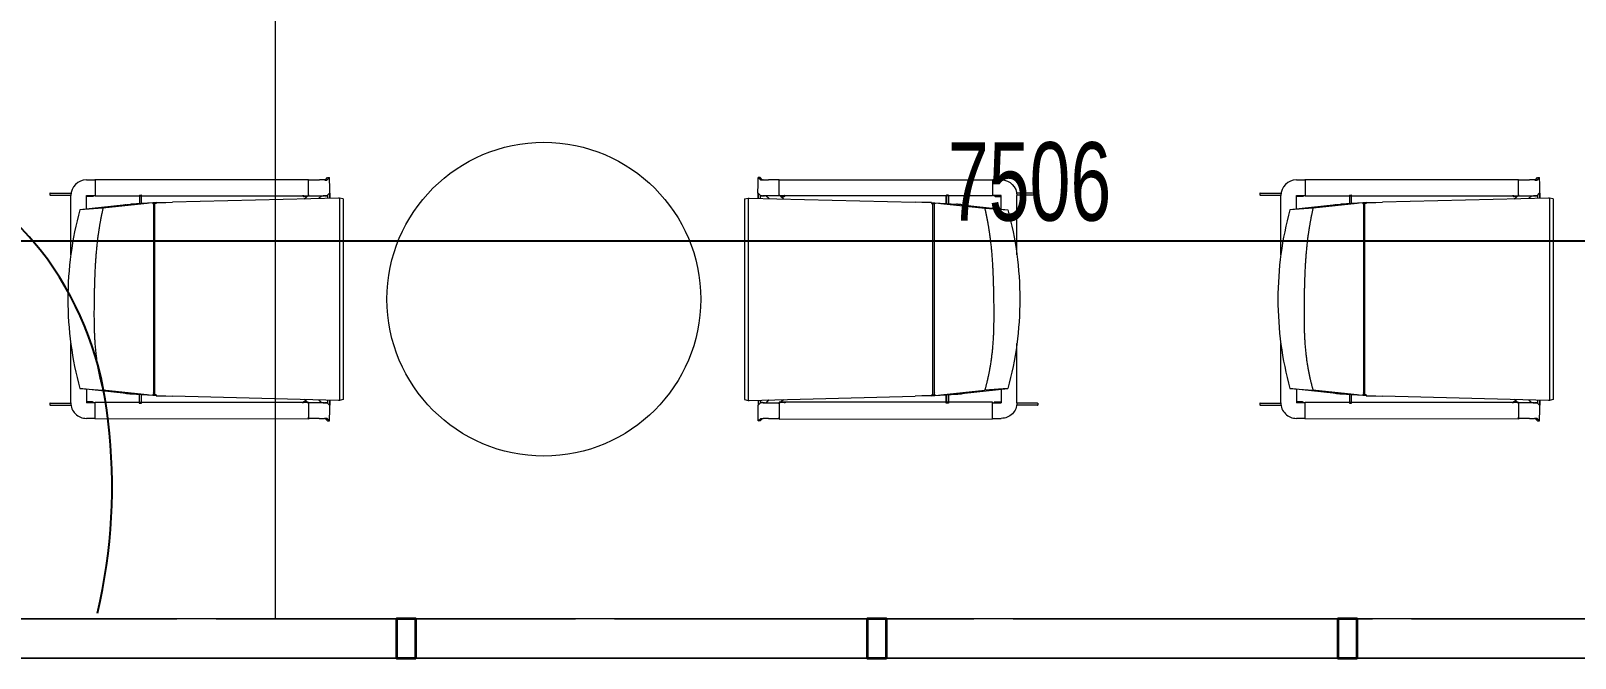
# Model space of a CAD drawing. Header units: millimetres. Extents: x -343543 to 400519, y -115663 to 104219.
# Drawn here: x -156265 to -152328, y -100 to 1499 of the extents above; entities that cross this region are included whole.
import ezdxf
from ezdxf.xclip import XClip

# ---------------------------------------------------------------- set-up
doc = ezdxf.new("R2010")
doc.units = ezdxf.units.MM
doc.header["$XCLIPFRAME"] = 0
doc.linetypes.add('XREF MAT BANG TUONG XAY$0$CENTER', pattern=[50.800000000000004, 31.75, -6.35, 6.35, -6.35])
doc.layers.get('0').update_dxf_attribs({"color": 231, "lineweight": 0})
doc.layers.get('DefPoints').update_dxf_attribs({"color": 191})
for name, color, linetype, lineweight in [('A-PATT', 252, 'Continuous', 9), ('A-SYMBOLS', 10, 'Continuous', 13), ('kata_dim', 231, 'Continuous', 0), ('XREF MAT BANG TUONG XAY$0$01.Xref _MB T1$0$A-DOOR', 8, 'Continuous', 9), ('XREF MAT BANG TUONG XAY$0$01.Xref _MB T1$0$A-FURN', 8, 'Continuous', 5), ('XREF MAT BANG TUONG XAY$0$01.Xref _MB T1$0$A-WALL', 8, 'Continuous', 35), ('XREF MAT BANG TUONG XAY$0$A-GRID', 8, 'XREF MAT BANG TUONG XAY$0$CENTER', 15)]:
    doc.layers.add(name, color=color, linetype=linetype, lineweight=lineweight)
doc.layers.add('XREF MAT BANG TUONG XAY$0$A-PATT', color=8, linetype='Continuous')
doc.styles.add('SM-DIMTEXT', font='SME.shx', dxfattribs={"width": 0.7})
doc.dimstyles.new('SDIM-100', dxfattribs={"dimscale": 100, "dimtxt": 2, "dimasz": 0.6, "dimexe": 0.6, "dimexo": 0.2, "dimgap": 0.5, "dimtad": 1, "dimdec": 0, "dimzin": 12, "dimtxsty": 'SM-DIMTEXT', "dimblk": 'ARCHTICK', "dimblk1": 'ARCHTICK', "dimblk2": 'ARCHTICK', "dimcen": 0.12, "dimdle": 0.6, "dimclrd": 7, "dimclre": 8, "dimadec": 0, "dimazin": 3, "dimtfac": 2, "dimtix": 1, "dimtmove": 1, "dimatfit": 3, "dimfxl": 1, "dimtzin": 0, "dimarcsym": 1})

# ---------------------------------------------------------------- blocks, each defined once
blk = doc.blocks.new('XREF MAT BANG TUONG XAY$0$00.xref_IKIGAI_Truc')
at = {"layer": 'XREF MAT BANG TUONG XAY$0$A-GRID', "color": 8, "ltscale": 20}
blk.add_lwpolyline([(-2907.525181142613, 0), (42750.0013740146, 0)], dxfattribs=at)
blk = doc.blocks.new('XREF MAT BANG TUONG XAY$0$xref_IKIGAI_Cot')
at = {"layer": 'XREF MAT BANG TUONG XAY$0$A-GRID', "color": 8, "ltscale": 20}
blk.add_lwpolyline([(-2907.525181142613, 0), (42750.0013740146, 0)], dxfattribs=at)
blk = doc.blocks.new('XREF MAT BANG NOI THAT$0$YLD.Studio-01-217')
at = {"color": 8}
for p, q in [((5.030146157307172, 94.00421320621535), (5.030146157307172, 94.07195473528554)), ((5.030146157307172, 94.07195473528554), (5.6337775685206, 94.07195473528554)), ((5.030146157307172, 94.00421320621535), (5.030146157307172, 87.30634784050199)), ((5.6337775685206, 94.00421320621535), (5.6337775685206, 94.07195473528554)), ((5.6337775685206, 94.00421320621535), (5.6337775685206, 87.36290760069824)), ((72.36601479885576, 94.00421320621535), (72.36601479885576, 94.07195473528554)), ((72.36601479885576, 94.07195473528554), (72.96964621006919, 94.07195473528554)), ((72.36601479885576, 94.00421320621535), (72.36601479885576, 87.36294140406244)), ((72.96964621006919, 94.00421320621535), (72.96964621006919, 94.07195473528554)), ((72.96964621006919, 94.00421320621535), (72.96964621006919, 87.30650448284723)), ((24.81566025116263, 87.36567082408874), (5.800668977459281, 87.36567082408874)), ((8.813054009358893, 70.59920726139535), (10.32740716926492, 84.45010233483481)), ((9.824380993253726, 77.04166641831398), (10.32740716926492, 84.45010233483481)), ((72.20012753077026, 87.36567082408874), (53.184113705458, 87.36567082408874)), ((69.1867371507542, 70.59920726139535), (67.67238892050591, 84.45010233483481)), ((67.67238892050591, 84.45010233483481), (68.17541509651346, 77.04166641831398)), ((0.6730626984353876, 11.15353618622612), (0.6730626984353876, 79.55240678529663)), ((0.6730626984353876, 79.55240678529663), (5.846255825264961, 79.55240678529663)), ((0.7704133542774798, 82.33848537087033), (0.7704133542774798, 79.62380199469771)), ((0.7704133542774798, 79.60270336658141), (0.7704133542774798, 79.62380199469771)), ((10.09653837613223, 82.33848537087033), (5.800675114376645, 82.33848537087033)), ((5.800675114376645, 82.33848537087033), (5.800675114376645, 79.62380199469771)), ((10.09422948598149, 82.31738372460677), (5.800675114376645, 82.31738372460677)), ((5.800675114376645, 79.60270336658141), (5.800675114376645, 79.62380199469771)), ((5.834988038921438, 82.31742054611823), (5.834988038921438, 80.21313840803487)), ((5.846255825264961, 79.55240678529663), (5.846255825264961, 11.15353618622612)), ((5.858100683239172, 80.1697806704251), (5.995665364302113, 80.08132120344817)), ((6.014277030997619, 80.35707069625641), (6.014277030997619, 82.31742054611823)), ((6.036198509325914, 80.35707069625641), (6.036198509325914, 82.31742054611823)), ((67.90325670759194, 82.33848537087033), (72.20012753077026, 82.33848537087033)), ((67.90556358563117, 82.31738372460677), (72.20012753077026, 82.31738372460677)), ((71.96359385805044, 80.35707069625641), (71.96359385805044, 82.31742054611823)), ((71.9855158394057, 80.35707069625641), (71.9855158394057, 82.31742054611823)), ((72.00413032304641, 80.08132120344817), (72.14169419927202, 80.1697806704251)), ((72.06258890646131, 79.5300311749379), (72.06258890646131, 11.15350248348113)), ((77.4227085724051, 79.5300311749379), (72.06258890646131, 79.5300311749379)), ((72.16480432845492, 80.21313840803487), (72.16480432845492, 82.31742054611823)), ((72.20012753077026, 79.62380199469771), (72.20012753077026, 82.33848537087033)), ((72.20012753077026, 79.60270336658141), (72.20012753077026, 79.62380199469771)), ((77.23038949208058, 79.62380199469771), (77.23038949208058, 82.33848537087033)), ((77.23038949208058, 79.60270336658141), (77.23038949208058, 79.62380199469771)), ((77.4227085724051, 11.15350248348113), (77.4227085724051, 79.5300311749379)), ((8.298950492717267, 62.91941538330138), (9.824380993253726, 77.04166641831398)), ((69.70084207586842, 62.91941538330138), (68.17541509651346, 77.04166641831398)), ((8.711165453780268, 69.66727933759103), (8.735426406248735, 69.88914939485403)), ((8.735426406248735, 69.88914939485403), (8.813054009358893, 70.59920726139535)), ((69.26436897928943, 69.88914939485403), (69.1867371507542, 70.59920726139535)), ((69.28862651117743, 69.66727933759103), (69.26436897928943, 69.88914939485403)), ((5.6337775685206, 65.38571117431275), (5.6337775685206, 64.78217181689251)), ((5.6337775685206, 65.38571117431275), (8.3820799949317, 65.38571117431275)), ((5.6337775685206, 64.70291541502229), (5.6337775685206, 64.78217181689251)), ((5.6337775685206, 64.78217181689251), (8.342252998052572, 64.78217181689251)), ((8.337021324616217, 64.70291541502229), (5.6337775685206, 64.70291541502229)), ((8.09437497840554, 61.02544376095466), (8.557039943734708, 68.03692995117308)), ((69.90542091015232, 61.02544376095466), (69.44275503937388, 68.03692995117308)), ((69.61779124695022, 65.38571117431275), (72.33504880927649, 65.38571117431275)), ((69.65762166440618, 64.78217181689251), (72.33504880927649, 64.78217181689251)), ((72.33504880927649, 64.70291541502229), (69.66285202997824, 64.70291541502229)), ((72.33504880927649, 65.38571117431275), (72.33504880927649, 64.78217181689251)), ((72.33504880927649, 64.78217181689251), (72.33504880927649, 64.70291541502229)), ((8.043943485503405, 59.96370369490614), (7.965241217261791, 56.87620699562103)), ((8.043943485503405, 59.96370369490614), (8.114091994822957, 61.02478218093165)), ((8.043943485503405, 59.96370369490614), (8.345906577775168, 59.96223757482221)), ((8.09437497840554, 61.02544376095466), (8.224601815429196, 62.23107325738965)), ((8.09437497840554, 61.02544376095466), (8.396080219466967, 61.01473332761816)), ((8.224601815429196, 62.23107325738965), (8.298950492717267, 62.91941538330138)), ((8.345906577775168, 59.96221614590468), (8.35751813220486, 60.41788401712984)), ((8.35751813220486, 60.41788401712984), (8.386789728414442, 60.86045741274575)), ((69.64227443638083, 60.41788401712984), (8.35751813220486, 60.41788401712984)), ((8.379414962255396, 60.86045590366848), (8.38962045792141, 61.0149604942344)), ((8.379414962255396, 60.86045590366848), (8.396080219466967, 61.01473332761816)), ((8.379414962255396, 60.86045590366848), (69.6203771033106, 60.86045590366848)), ((68.81283558081122, 61.31010456367221), (68.8129975552365, 61.30989429873443)), ((69.60371426062193, 61.01473332761816), (69.90542091015232, 61.02544376095466)), ((69.6203771033106, 60.86045590366848), (69.60371426062193, 61.01473332761816)), ((69.6203771033106, 60.86045590366848), (69.61017040038132, 61.0149604942344)), ((69.64227443638083, 60.41788401712984), (69.61300535530245, 60.86045741274575)), ((69.65389102107292, 59.96216081301827), (69.64227443638083, 60.41788401712984)), ((69.65388910957336, 59.96223757482221), (69.95585310729803, 59.96370369490614)), ((69.77519377131466, 62.23107325738965), (69.70084207586842, 62.91941538330138)), ((69.90542091015232, 61.02544376095466), (69.77519377131466, 62.23107325738965)), ((69.95585310729803, 59.96370369490614), (69.88569997013474, 61.02478218093165)), ((69.95585310729803, 59.96370369490614), (70.03455517432303, 56.87620699562103)), ((6.554710849188268, 1.540753247136308), (7.911033305641467, 54.74976474358846)), ((7.965241217261791, 56.87620699562103), (7.911033305641467, 54.74976474358846)), ((70.03455517432303, 56.87620699562103), (70.08875926294786, 54.74976474358846)), ((71.44508524057892, 1.540753247136308), (70.08875926294786, 54.74976474358846)), ((5.846255825264961, 11.15353618622612), (0.6730626984353876, 11.15353618622612)), ((0.7704133542774798, 11.10323055047047), (0.7704133542774798, 7.662579394651402)), ((1.072229059882375, 11.15350248348113), (0.8207159718767798, 11.15350248348113)), ((5.498859408773569, 11.15350248348113), (5.750372496775526, 11.15350248348113)), ((6.834482338083035, 12.51660080313013), (5.679474780266901, 11.15352391239867)), ((5.800675114376645, 11.10323055047047), (5.800675114376645, 7.662579394651402)), ((5.858100683239172, 12.9287943352756), (5.995665364302113, 13.01725370164058)), ((6.014277030997619, 11.54868075279956), (6.014277030997619, 12.74150430944428)), ((6.036198509325914, 11.57455048358679), (6.036198509325914, 12.74150430944428)), ((72.32032020284532, 11.15352391239867), (71.1652970512223, 12.51661921388586)), ((71.96359385805044, 11.57451054330886), (71.96359385805044, 12.74150430944428)), ((71.9855158394057, 11.54864081252163), (71.9855158394057, 12.74150430944428)), ((72.00413032304641, 13.01725370164058), (72.14169419927202, 12.9287943352756)), ((72.06258890646131, 11.15350248348113), (77.4227085724051, 11.15350248348113)), ((72.20012753077026, 7.662579394651402), (72.20012753077026, 11.10323055047047)), ((72.25043014837138, 11.15350248348113), (72.50194323637697, 11.15350248348113)), ((77.1800868744831, 11.15350248348113), (76.9285737864775, 11.15350248348113)), ((77.23038949208058, 7.662579394651402), (77.23038949208058, 11.10323055047047)), ((1.940943002409767e-05, 5.018738402104646), (1.940943002409767e-05, 4.41519914528908)), ((0.7721204239096551, 5.79307144433551), (0.0007808904556441121, 5.020273537389585)), ((0.7895225138618116, 5.206974117143545), (0.0007808904556441121, 4.416734179969353)), ((0.7704133542774798, 5.952609717242012), (0.7704133542774798, 7.662579394651402)), ((0.7848311911420751, 5.21608040000865), (0.788521592377947, 5.208751711041259)), ((0.788521592377947, 5.208751711041259), (0.7895225138618116, 5.206974117143545)), ((5.819784273960977, 5.206974117143545), (5.030146157307172, 4.415202163450886)), ((5.632015266615781, 5.018741520871117), (6.643342250510614, 5.018741520871117)), ((5.632015266615781, 5.018741520871117), (5.6337775685206, 5.018741520871117)), ((5.6337775685206, 5.0205099596933), (5.6337775685206, 5.018741520871117)), ((5.800650566699915, 6.972106550470926), (6.716788197019923, 7.899539633574022)), ((5.800668977459281, 6.888083673766232), (6.714589972634712, 7.813272354680521)), ((5.800675114376645, 7.662579394651402), (5.800675114376645, 5.971107800629397)), ((5.815135909677338, 5.819619656824216), (5.818783352478931, 5.812291068468767)), ((5.815135909677338, 5.21608040000865), (5.818783352478931, 5.208751711041259)), ((5.818783352478931, 5.812291068468767), (5.819784273960977, 5.810513373966387)), ((5.818783352478931, 5.208751711041259), (5.819784273960977, 5.206974117143545)), ((5.819784273960977, 5.810513373966387), (5.819784273960977, 5.206974117143545)), ((71.2829884759376, 7.899554925570555), (72.20010861698393, 6.971127158503805)), ((71.28518700214045, 7.813287646677054), (72.20012501563906, 6.887070478442183)), ((71.35640806387892, 5.018741520871117), (72.36850055300965, 5.018741520871117)), ((72.18101253608256, 5.812291068468767), (72.18486179298634, 5.819619656824216)), ((72.18101253608256, 5.812291068468767), (72.18101253608256, 5.208751711041259)), ((72.18101253608256, 5.208751711041259), (72.18486179298634, 5.21608040000865)), ((72.18101253608256, 5.206974117143545), (72.18101253608256, 5.208751711041259)), ((72.96964621006919, 4.415202163450886), (72.18101253608256, 5.206974117143545)), ((72.20012753077026, 5.971107800629397), (72.20012753077026, 7.662579394651402)), ((72.36601479885576, 5.021237536755507), (72.36601479885576, 5.018741520871117)), ((72.36601479885576, 5.018741520871117), (72.36850055300965, 5.018741520871117)), ((77.21127419557888, 5.208751711041259), (77.21516500244252, 5.21608040000865)), ((77.21127419557888, 5.206974117143545), (77.21127419557888, 5.208751711041259)), ((78.0000192395637, 4.416734179969353), (77.21127419557888, 5.206974117143545)), ((78.0000192395637, 5.020273537389585), (77.2285845335573, 5.793169635049708)), ((77.23038949208058, 7.662579394651402), (77.23038949208058, 5.952609717242012)), ((78.0007741812442, 5.018747657792119), (78.0007741812442, 4.415208300364611)), ((5.030035592153581, 4.327138779284724), (6.625706857015757, 4.327138779284724)), ((5.030146157307172, 4.415202163450886), (6.627954277362733, 4.415202163450886)), ((6.546175702249457, 1.205929567491694), (6.554710849188268, 1.540753247136308)), ((6.546175702249457, 1.205929567491694), (71.45362008570737, 1.205929567491694)), ((6.806223937193863, -9.994269930757582e-06), (6.546175702249457, 1.205929567491694)), ((71.19357215257696, -9.994269930757582e-06), (71.45362008570737, 1.205929567491694)), ((71.37179261644633, 4.415202163450886), (72.96964621006919, 4.415202163450886)), ((71.3740340004806, 4.327138779284724), (72.96975758006738, 4.327138779284724)), ((71.45362008570737, 1.205929567491694), (71.44508524057892, 1.540753247136308)), ((6.806223937193863, -9.994269930757582e-06), (38.99989618369, -9.994269930757582e-06)), ((38.99989618369, -9.994269930757582e-06), (71.19357215257696, -9.994269930757582e-06))]:
    blk.add_line(p, q, dxfattribs=at)
at = {"color": 8, "extrusion": (0, 0, -1)}
for centre, major_axis, ratio, start_param, end_param in [((5.800668977459281, 82.3384884896368), (5.030257922316242, -2.198795672053249e-07), 0.9993890000000001, 3.141592741012573, 4.712388992309569), ((39.00962883474494, -4.376349999402009), (-100.6395603524661, 0.05854739741430291), 0.9207810000000001, 1.281255006790161, 1.570164203643799), ((38.99016665139061, -4.376349999402009), (-100.6395603524661, -0.05854499879854321), 0.920781, 1.571428537368774, 1.860337615013122), ((72.20013125316473, 82.3384884896368), (5.030257922316242, -2.198795672053249e-07), 0.9993890000000001, 4.712388038635254, 6.283185482025146), ((72.3007327659725, 79.62380199469771), (-0.1006052352020279, 1.199705435999372e-09), 0.999389, 4.712388992309569, 6.283185482025146), ((72.3007327659725, 79.60270336658141), (-0.1006052352020279, 1.199705435999372e-09), 0.999389, 4.712388992309569, 6.283185482025146), ((5.030152294224536, 5.018738402104646), (-5.0301366483053, 5.99837797538839e-08), 0.017507, 6.283185482025146, 6.30061149597168), ((72.97013495030114, 5.018747657792119), (-5.03063939816078, 5.998977299898718e-08), 0.017507, 3.124268054962158, 3.141592741012573), ((5.030152294224536, 4.41519914528908), (-5.0301366483053, 5.99837797538839e-08), 0.017507, 4.712412357330321, 6.283185482025146), ((5.030152294224536, 4.41519914528908), (-5.0301366483053, 5.99837797538839e-08), 0.017507, 9.999999999999999e-16, 0.0174262132495642), ((72.97013495030114, 4.415208300364611), (-5.03063939816078, 5.998977299898718e-08), 0.017507, 3.141592741012573, 4.712463855743408), ((72.97013495030114, 4.415208300364611), (-5.03063939816078, 5.998977299898718e-08), 0.017507, 3.124268054962158, 3.141592741012573)]:
    blk.add_ellipse(centre, major_axis=major_axis, ratio=ratio, start_param=start_param, end_param=end_param, dxfattribs=at)
at = {"color": 8, "extrusion": (0, 0, -0.9999999999999999)}
for centre, major_axis, ratio, start_param, end_param in [((77.12978425688198, 79.62380199469771), (0.100605235202028, -4.397594519408946e-09), 0.9993890000000001, 1.137e-13, 1.570796370506287), ((77.12978425688198, 79.60270336658141), (0.100605235202028, -4.397594519408946e-09), 0.9993890000000001, 6.283185482025146, 7.853981494903564), ((0.8207159718767798, 11.10323055047047), (0.0503025786235085, -2.198795655050964e-09), 0.999389, 3.141592741012573, 4.712389945983888), ((1.072229059882375, 11.20377431587985), (-0.05030257862350848, 5.998522250340261e-10), 0.999389, 3.141592741012573, 4.712389945983888), ((5.750372496775526, 11.10323055047047), (-0.05030257862350848, 5.998522250340261e-10), 0.999389, 1.57079553604126, 3.141592741012573), ((72.25043014837138, 11.10323055047047), (-0.05030257862350848, 5.998522250340261e-10), 0.999389, 6.283185482025146, 7.853982448577882), ((72.50194323637697, 11.20377431587985), (0.0503025786235085, -2.198795655050964e-09), 0.999389, 6.283185482025146, 7.853982448577882), ((76.9285737864775, 11.20377431587985), (-0.05030257862350848, 5.998522250340261e-10), 0.999389, 4.712388038635254, 6.283185482025146), ((77.1800868744831, 11.10323055047047), (0.0503025786235085, -2.198795655050964e-09), 0.999389, 4.712388038635254, 6.283185482025146)]:
    blk.add_ellipse(centre, major_axis=major_axis, ratio=ratio, start_param=start_param, end_param=end_param, dxfattribs=at)
at = {"color": 8}
for points, degree, knots in [([(5.858674460439943, 80.21897131650621), (5.855086686351569, 80.21861956181965), (5.847022274479968, 80.21849585537711), (5.834203001613787, 80.21840289678221), (5.818532196499291, 80.21820434104302), (5.800874916254543, 80.21787742865854), (5.800804030335712, 80.21787611477339), (5.800733112573653, 80.21787479882914), (5.800662163012021, 80.21787348080397)], 5, [0, 0, 0, 0, 0, 0, 2.145055500373927, 2.145055500373927, 2.145055500373927, 2.153697717435235, 2.153697717435235, 2.153697717435235, 2.153697717435235, 2.153697717435235, 2.153697717435235]), ([(5.858099566910823, 80.16977998041693), (5.855982719207532, 80.17070156698901), (5.853865728968231, 80.17162314765301), (5.851627119904151, 80.17237012186524), (5.842176926322281, 80.17463178147591), (5.829099369810137, 80.17662216992903), (5.821029298647773, 80.17764211366011), (5.811162524605606, 80.1786595314843), (5.800662711091718, 80.1795659629206)], 5, [0, 0, 0, 0, 0, 0, 0.5471967602040471, 0.5471967602040471, 0.5471967602040471, 1.448788248071475, 1.448788248071475, 1.448788248071475, 1.448788248071475, 1.448788248071475, 1.448788248071475]), ([(5.870238679872273, 80.07983904746652), (5.870671420780127, 80.07920972554712), (5.870200214576471, 80.07858162064076), (5.868785317365109, 80.07796231561224), (5.864181561617443, 80.07673451813025), (5.856549562839064, 80.0755882991798), (5.852012489034678, 80.07503071206884), (5.840475715660432, 80.07382152892387), (5.82666590923327, 80.07275885147828), (5.818375975904928, 80.07221031805238), (5.809677372752049, 80.07171377799386), (5.800669461179496, 80.0712759259477)], 5, [0, 0, 0, 0, 0, 0, 0.5084166970649325, 0.5084166970649325, 0.5084166970649325, 1.03328364725066, 1.03328364725066, 1.03328364725066, 1.706157971657694, 1.706157971657694, 1.706157971657694, 1.706157971657694, 1.706157971657694, 1.706157971657694]), ([(6.014286815712694, 80.35706095056958), (6.014290153685579, 80.3531410285359), (6.014296843910415, 80.34531364517898), (6.01427844112186, 80.33484751404467), (6.014216995499737, 80.3250495901957), (6.014112365610345, 80.3159765539749), (6.013935662926087, 80.306427845484), (6.013693329707166, 80.29708893073985), (6.013387266084464, 80.28786168070656), (6.013023373139731, 80.27876314635068), (6.012600609035871, 80.2698014185371), (6.012126612906286, 80.26111160812434), (6.01161367334862, 80.25286691760266), (6.011064424965298, 80.24502898900391), (6.010426519736939, 80.23688224177022), (6.009673809559899, 80.22835110776214), (6.008792241325864, 80.219601452387), (6.00784034805838, 80.21129856068728), (6.00679345741446, 80.20328559766494), (6.005610852447717, 80.19543699993665), (6.004292949466617, 80.1879235179149), (6.002785927768855, 80.18063184503262), (6.001001917564281, 80.17339025809633), (5.998784716870432, 80.16596391860367), (5.996091107401298, 80.15851834206114), (5.992926360369893, 80.15122010882624), (5.989328241328622, 80.14417879831308), (5.985319517621974, 80.13741489303357), (5.98091612539065, 80.13091717933276), (5.976140024104097, 80.12469308790605), (5.970956915040006, 80.118670336582), (5.965798627381446, 80.11337771917897), (5.961341970418289, 80.10918717028835), (5.956768852185633, 80.10527152255236), (5.95176539557724, 80.10129195638729), (5.945601296531095, 80.09697900144238), (5.939179868339124, 80.09299078119511), (5.931760522875265, 80.08900319472014), (5.923340777771955, 80.0851832306289), (5.913998125681246, 80.08181954837346), (5.904964931269205, 80.07933595375653), (5.896899616865994, 80.07763381953555), (5.889985605939728, 80.07646977836703), (5.883692698167579, 80.07557011990866), (5.877507500932552, 80.074817648514), (5.87137256263668, 80.07417050893855), (5.865259761645575, 80.07360053444427), (5.859082906812546, 80.07308383355121), (5.852408570255648, 80.0725755330277), (5.845604127054685, 80.07211409020965), (5.83927931341168, 80.07171489443135), (5.833824645367713, 80.07140330315451), (5.828868904904084, 80.07113843816478), (5.823430271659163, 80.07086812504713), (5.816818359271565, 80.07056840300356), (5.809094338372233, 80.07025222136144), (5.803469075559406, 80.07005357219168), (5.800671005639742, 80.06996136226371)], 3, [0, 0, 0, 0, 0.1168902423218747, 0.2334089340532728, 0.3120945415323198, 0.4090646014131157, 0.5039785927786141, 0.5968786791428101, 0.6876377388709718, 0.7792799350317297, 0.8684073089140842, 0.9551670132263996, 1.038788705171669, 1.114732860009333, 1.189461014873292, 1.282461737481019, 1.370109419490344, 1.451685049777347, 1.531663335142523, 1.611070500729268, 1.688350233508474, 1.759103664717154, 1.833061581164396, 1.910678734178048, 1.990102970961069, 2.06902388422757, 2.147732248420056, 2.225739388362126, 2.303334670879913, 2.381651767939843, 2.45956191941723, 2.540136345053114, 2.601921133432577, 2.641909429464213, 2.719639274600849, 2.792452713149829, 2.866123106842196, 2.944923756528054, 3.043466710024332, 3.141545427842703, 3.240707301837868, 3.322579728560509, 3.387246946050643, 3.449750115358662, 3.512124377394132, 3.573035379222191, 3.633700489313903, 3.695192343591495, 3.757867545378611, 3.83330036102602, 3.898561908690521, 3.946844887492946, 3.996220494060982, 4.046550368681705, 4.109222076375048, 4.193586481749158, 4.277068672704096, 4.277068672704096, 4.277068672704096, 4.277068672704096]), ([(5.870238679872273, 80.07983904746652), (5.859275001923379, 80.0957831902997), (5.848388396498194, 80.11168971342704), (5.837458317204437, 80.12763393420755), (5.825137135929253, 80.14499306511425), (5.81367447397497, 80.16226641808316), (5.812618928051961, 80.16386916190822), (5.81129219034483, 80.1659016828271), (5.809983665538311, 80.167933024386), (5.809709414173994, 80.16835994974099), (5.809438580712595, 80.16878279162484), (5.809170934589929, 80.16920199749438)], 5, [11.33454431692642, 11.33454431692642, 11.33454431692642, 11.33454431692642, 11.33454431692642, 11.33454431692642, 26.99106256335069, 26.99106256335069, 26.99106256335069, 28.59317452122019, 28.59317452122019, 28.59317452122019, 29.02371944251081, 29.02371944251081, 29.02371944251081, 29.02371944251081, 29.02371944251081, 29.02371944251081]), ([(5.997137158017722, 80.2074193008084), (5.972432193448185, 80.20954833055293), (5.947785852375091, 80.21162119242217), (5.923080985812703, 80.21371661946614), (5.896181040494412, 80.21641866041318), (5.869419203343568, 80.2183106417724), (5.866936103138869, 80.2184781616379), (5.863787234608026, 80.21867876214674), (5.860640306596906, 80.2188618234868), (5.859978924301686, 80.2188995380202), (5.859323873191897, 80.21893609799736), (5.858674460439943, 80.21897148616699)], 5, [11.3345443169258, 11.3345443169258, 11.3345443169258, 11.3345443169258, 11.3345443169258, 11.3345443169258, 26.99106256335069, 26.99106256335069, 26.99106256335069, 28.59317452122019, 28.59317452122019, 28.59317452122019, 29.02371944251081, 29.02371944251081, 29.02371944251081, 29.02371944251081, 29.02371944251081, 29.02371944251081]), ([(6.012900317702588, 80.35706973406923), (6.012900317702588, 80.34934473000612), (6.012816732676583, 80.34152990866278), (6.012653415473324, 80.3336578245362), (6.012045057002979, 80.31325661029405), (6.01099785684346, 80.29317584514502), (6.010213185716566, 80.28112829457677), (6.008694255091541, 80.26184267250937), (6.006833284918685, 80.24463849495078), (6.006033581237716, 80.2381574889805), (6.003993663191068, 80.22393583681696), (6.001657592059928, 80.21359821687656), (6.000203125720873, 80.20929398055159), (5.998681576424133, 80.20728620558657), (5.997137158017722, 80.2074193008084)], 5, [0, 0, 0, 0, 0, 0, 0.5429541258636811, 0.5429541258636811, 0.5429541258636811, 1.408857224025924, 1.408857224025924, 1.408857224025924, 1.987462647171039, 1.987462647171039, 1.987462647171039, 2.792709171047558, 2.792709171047558, 2.792709171047558, 2.792709171047558, 2.792709171047558, 2.792709171047558]), ([(9.824378867429914, 77.04166539588914), (12.65046445949702, 77.68861848008964), (15.48555834708532, 78.23063649443066), (18.32966053018754, 78.66771943888307), (24.31629858180531, 79.36466024073889), (30.33871465411721, 79.68813984665758), (33.49960264157198, 79.78178227038734), (39.47629938599493, 79.92119345021638), (45.45600850026312, 79.94424864849134), (48.26399237335863, 79.9203634568039), (53.96827079450304, 79.69573407602002), (59.62530902663275, 79.00339039834216), (62.49073107133154, 78.50015059943689), (65.34076652221847, 77.84624235885713), (68.17541537931538, 77.04166567661741)], 5, [0, 0, 0, 0, 0, 0, 143.0308831973579, 143.0308831973579, 143.0308831973579, 300.1195131844676, 300.1195131844676, 300.1195131844676, 439.4787895305379, 439.4787895305379, 439.4787895305379, 584.0876533195136, 584.0876533195136, 584.0876533195136, 584.0876533195136, 584.0876533195136, 584.0876533195136]), ([(71.98550699007319, 80.35706102590484), (71.98550352796155, 80.3530846013673), (71.98549565639405, 80.34515128860221), (71.98551188222336, 80.33465685397096), (71.9855707220704, 80.32486756995058), (71.98567143444234, 80.31583920442063), (71.9858451583168, 80.30624334931053), (71.98608447440347, 80.29686051603494), (71.98638720070085, 80.28758936581289), (71.98674733238659, 80.27844638626266), (71.98716618437538, 80.26944233063114), (71.98763800475717, 80.26068273554847), (71.98816294763674, 80.25215995836334), (71.98874276430433, 80.24385643185087), (71.98940012106686, 80.2355134282625), (71.99014173039905, 80.22717563811602), (71.99097755464754, 80.21888502701768), (71.99189358926378, 80.21087497636472), (71.99291524751607, 80.20299545225862), (71.99402478036791, 80.19563844083314), (71.99503154705599, 80.18973376844224), (71.99612162008634, 80.18410682286776), (71.9973607987522, 80.1783370500998), (71.99914992463164, 80.17139902780036), (72.00128875005248, 80.16444130089803), (72.00392906383058, 80.15726710888703), (72.00708445262353, 80.15005631222448), (72.01076758780982, 80.14292280656082), (72.01475246465998, 80.13629893614416), (72.0187943945275, 80.13036893321987), (72.02279882400035, 80.1251152783152), (72.02684663565378, 80.12028857814585), (72.03111164900474, 80.11565883878211), (72.03571190840012, 80.11110168342566), (72.04104971831111, 80.10632489693671), (72.04712860153813, 80.10144454197871), (72.05391442743712, 80.09668678665184), (72.06103344097573, 80.09234154463047), (72.06860515190056, 80.08838654328429), (72.07663622545806, 80.08487335511745), (72.08521700212441, 80.0818031758754), (72.09295158192617, 80.07968892830104), (72.09935690055136, 80.07821867474559), (72.10478739645623, 80.07719652939704), (72.11037789483089, 80.07626682562841), (72.11638819362997, 80.07543452685059), (72.12226138430924, 80.07472932218661), (72.12824825598364, 80.07410400946537), (72.13438657928782, 80.07353574953595), (72.14076761224715, 80.07300737981132), (72.14680294345453, 80.07255724300194), (72.15237530272134, 80.07217346638936), (72.15821199183847, 80.07180043838889), (72.16568320592341, 80.07136703297874), (72.17433343688026, 80.07092059232673), (72.18326792021253, 80.07051997202507), (72.19167965903762, 80.07018937938847), (72.19728628325174, 80.06999767789239), (72.20012868714548, 80.0699073173455)], 3, [0, 0, 0, 0, 0.118575129104504, 0.2365677416384533, 0.3129384242263205, 0.4104914501941155, 0.5058041232260738, 0.5991266005723775, 0.6903714980431722, 0.7824106101460846, 0.8719751106219351, 0.959156140778794, 1.043993740578065, 1.126599213348628, 1.207363222320926, 1.293545670316984, 1.376204576116505, 1.455831706789469, 1.533951357648792, 1.613121387393885, 1.677681066161328, 1.712548263254639, 1.784030083810748, 1.85361935836661, 1.926139844958812, 2.000996085576026, 2.081456446594582, 2.160690406357473, 2.24022504665282, 2.311815020951096, 2.374583473151353, 2.437130038478493, 2.499591279078953, 2.562227201984938, 2.63014777843091, 2.713105368500805, 2.794533607878542, 2.877109462698368, 2.961639455256122, 3.049064702928173, 3.138304394516715, 3.233148181710249, 3.287981877444601, 3.334241056859889, 3.397901738253773, 3.456960857976819, 3.515158368598895, 3.574288691976343, 3.636451848804074, 3.698979636161666, 3.765216744534538, 3.816920783295544, 3.865537743448829, 3.939618419310431, 4.040081932164842, 4.123824404791514, 4.206306645798769, 4.29110840725648, 4.29110840725648, 4.29110840725648, 4.29110840725648]), ([(72.00265662353922, 80.2074193008084), (72.00162685735268, 80.20733055740129), (72.00060725825824, 80.20819359634334), (71.99961090170109, 80.21005320604309), (71.99765679408301, 80.21565198590542), (71.99586451690266, 80.22442662400863), (71.99500233751678, 80.22956024516316), (71.99290632113116, 80.24416737013235), (71.9911345791661, 80.26170294750045), (71.99017215812273, 80.27315690567048), (71.98878913606677, 80.29295840546547), (71.98780682189681, 80.31361342839227), (71.98748494489337, 80.32189709827799), (71.98712880066887, 80.33395286408631), (71.98695022286847, 80.34594720703171), (71.98691248953764, 80.34967815050186), (71.98689346385072, 80.35338416441664), (71.98689346385072, 80.35706973406923)], 5, [0, 0, 0, 0, 0, 0, 0.5369112640560846, 0.5369112640560846, 0.5369112640560846, 1.088754014269042, 1.088754014269042, 1.088754014269042, 1.960240700844402, 1.960240700844402, 1.960240700844402, 2.53343794058073, 2.53343794058073, 2.53343794058073, 2.792479260144241, 2.792479260144241, 2.792479260144241, 2.792479260144241, 2.792479260144241, 2.792479260144241]), ([(72.00265662353922, 80.2074193008084), (72.02736158810148, 80.20954833055293), (72.05200792917458, 80.21162119242217), (72.0767127957406, 80.21371661946614), (72.10361274105526, 80.21641866041318), (72.13037457820974, 80.2183106417724), (72.1328576784108, 80.2184781616379), (72.13600654694164, 80.21867876214674), (72.13915347496004, 80.2188618234868), (72.13981485724798, 80.21889953801292), (72.14046990836505, 80.21893609799736), (72.14111932110973, 80.21897148616699)], 5, [11.33454431914454, 11.33454431914454, 11.33454431914454, 11.33454431914454, 11.33454431914454, 11.33454431914454, 26.99106256447872, 26.99106256447872, 26.99106256447872, 28.59317452234821, 28.59317452234821, 28.59317452234821, 29.02371944378829, 29.02371944378829, 29.02371944378829, 29.02371944378829, 29.02371944378829, 29.02371944378829]), ([(72.20013032207498, 80.07122741376952), (72.19466086208558, 80.07148928938113), (72.18930289539276, 80.07177280322503), (72.18407966038285, 80.07207635329542), (72.17217843382969, 80.07283420686872), (72.16131508683975, 80.0736929710256), (72.15548586440491, 80.07421822295146), (72.14280423964374, 80.07554576666007), (72.13387109732867, 80.07703432154813), (72.13029695011937, 80.07794961934997), (72.12890454187072, 80.07889295815403), (72.1295551016774, 80.07983904746652)], 5, [0.9246047806354616, 0.9246047806354616, 0.9246047806354616, 0.9246047806354616, 0.9246047806354616, 0.9246047806354616, 1.331692833023426, 1.331692833023426, 1.331692833023426, 1.881457285057532, 1.881457285057532, 1.881457285057532, 2.645784077662885, 2.645784077662885, 2.645784077662885, 2.645784077662885, 2.645784077662885, 2.645784077662885]), ([(72.1295551016774, 80.07983904746652), (72.14051877962629, 80.0957831902997), (72.15140538505148, 80.11168971342704), (72.16233546434523, 80.12763393420755), (72.17465664562042, 80.14499306511425), (72.1861193075747, 80.16226641808316), (72.18717485349771, 80.16386916190822), (72.18850159120484, 80.1659016828271), (72.18981011601863, 80.167933024386), (72.19008436737931, 80.16835994974099), (72.19035520083708, 80.16878279162484), (72.19062284695974, 80.16920199749438)], 5, [11.33454431914514, 11.33454431914514, 11.33454431914514, 11.33454431914514, 11.33454431914514, 11.33454431914514, 26.99106256447872, 26.99106256447872, 26.99106256447872, 28.59317452234821, 28.59317452234821, 28.59317452234821, 29.02371944378829, 29.02371944378829, 29.02371944378829, 29.02371944378829, 29.02371944378829, 29.02371944378829]), ([(72.14111932110973, 80.21897131650621), (72.14474740621154, 80.21861560962134), (72.1529532901477, 80.21849310432299), (72.16602410925043, 80.21839945467218), (72.1819719884661, 80.21819527877233), (72.199918297345, 80.21785879469098), (72.19999119009299, 80.21785742641805), (72.20006411563736, 80.21785605596233), (72.20013707392354, 80.21785468332382)], 5, [0, 0, 0, 0, 0, 0, 2.16915661500501, 2.16915661500501, 2.16915661500501, 2.177999029942675, 2.177999029942675, 2.177999029942675, 2.177999029942675, 2.177999029942675, 2.177999029942675]), ([(72.14169421464248, 80.16977998041693), (72.14383712545896, 80.17071289560408), (72.14598018232937, 80.17164580473764), (72.14825111104437, 80.17239702452207), (72.15787557628937, 80.17468292785634), (72.17117502493784, 80.17669124643726), (72.17942195927026, 80.1777208575586), (72.18945976261602, 80.17874321655108), (72.20013589190785, 80.17965210441616)], 5, [0, 0, 0, 0, 0, 0, 0.5539236470559071, 0.5539236470559071, 0.5539236470559071, 1.466485323144158, 1.466485323144158, 1.466485323144158, 1.466485323144158, 1.466485323144158, 1.466485323144158]), ([(8.71116710822389, 69.6672796601415), (8.694650861943956, 69.51621482450719), (8.675176461365481, 69.3222613908656), (8.654165016552724, 69.10348680206516), (8.622285484234453, 68.76206548164919), (8.588914602027216, 68.39383100544364), (8.578387204615865, 68.27675752540381), (8.567759298599412, 68.15774178140418), (8.55703884169634, 68.03692931287515)], 5, [0, 0, 0, 0, 0, 0, 28.61140103085814, 28.61140103085814, 28.61140103085814, 41.57437281769209, 41.57437281769209, 41.57437281769209, 41.57437281769209, 41.57437281769209, 41.57437281769209]), ([(69.44275497322451, 68.03692926181975), (69.41822592895187, 68.31335562001186), (69.3941814446116, 68.58037531558512), (69.37094515287026, 68.83376683881943), (69.33922569633432, 69.17128268250235), (69.31081389742758, 69.45639270380343), (69.3029711773197, 69.53330468871718), (69.29553979058255, 69.60404915587424), (69.28862665599445, 69.66727974771493)], 5, [0, 0, 0, 0, 0, 0, 29.66048216811355, 29.66048216811355, 29.66048216811355, 41.63635602889085, 41.63635602889085, 41.63635602889085, 41.63635602889085, 41.63635602889085, 41.63635602889085]), ([(5.659300811999856, 12.91641622288444), (5.661503462113615, 12.91642683401005), (5.663696737530699, 12.91644067043671), (5.665879162486817, 12.91645768622402), (5.673316486027034, 12.91652668534516), (5.680623603471759, 12.91663197257003), (5.68572736198621, 12.91672413753258), (5.700537744316534, 12.91704597762873), (5.714690714841709, 12.91751371141436), (5.723733580802218, 12.91788393297611), (5.741110148155713, 12.91874416324572), (5.756871800607769, 12.91983746393089), (5.764273707063694, 12.92043916775583), (5.777777352774137, 12.92172841088905), (5.788804547759355, 12.92319189343107), (5.793562159313296, 12.92394879162748), (5.801393763758824, 12.92547657919931), (5.806295263177162, 12.92706479100889), (5.807960950347479, 12.92784328776906), (5.808905326168315, 12.92861585498758), (5.809171104054258, 12.92937111701758)], 5, [101.5469900704709, 101.5469900704709, 101.5469900704709, 101.5469900704709, 101.5469900704709, 101.5469900704709, 101.7605884256886, 101.7605884256886, 101.7605884256886, 102.2785672973478, 102.2785672973478, 102.2785672973478, 103.2855381219002, 103.2855381219002, 103.2855381219002, 104.2899529072974, 104.2899529072974, 104.2899529072974, 105.2658769500913, 105.2658769500913, 105.2658769500913, 106.1920965657765, 106.1920965657765, 106.1920965657765, 106.1920965657765, 106.1920965657765, 106.1920965657765]), ([(5.659300812174479, 12.88543333419511), (5.686616093582415, 12.8841568634889), (5.713451426312531, 12.88308056165988), (5.741781737211568, 12.8820867881077), (5.789889802697871, 12.88077398038149), (5.829052104010771, 12.88021009592194), (5.844888830317359, 12.88010511724133), (5.854628367433179, 12.87999848819891), (5.858674460439943, 12.87960179872607)], 5, [0, 0, 0, 0, 0, 0, 2.619533749278145, 2.619533749278145, 2.619533749278145, 5.038608595109781, 5.038608595109781, 5.038608595109781, 5.038608595109781, 5.038608595109781, 5.038608595109781]), ([(5.734384217892512, 13.02896566699928), (5.741684307635296, 13.02896566699928), (5.749053567233204, 13.02890837494488), (5.756454063513956, 13.02879594120168), (5.775568754848791, 13.02837754580105), (5.794189483465743, 13.02766237992182), (5.805285562462814, 13.02712996651098), (5.822943600469443, 13.02610824406293), (5.838479063371778, 13.0248801475027), (5.844308314779482, 13.02435489548225), (5.856990019630757, 13.02302735058038), (5.865923256598762, 13.0215387934586), (5.869497467509063, 13.02062349356856), (5.870889951802383, 13.01968015179591), (5.870239474385016, 13.01873405838705)], 5, [0, 0, 0, 0, 0, 0, 0.5130889013819214, 0.5130889013819214, 0.5130889013819214, 1.331697102365572, 1.331697102365572, 1.331697102365572, 1.88146320616996, 1.88146320616996, 1.88146320616996, 2.645792951983434, 2.645792951983434, 2.645792951983434, 2.645792951983434, 2.645792951983434, 2.645792951983434]), ([(5.809171101802349, 12.92937111702486), (5.80970783560042, 12.93021194918401), (5.810248405745369, 12.93105333236599), (5.810791664156568, 12.93189439080015), (5.813220290863683, 12.93563388284383), (5.815704494718375, 12.93937738118257), (5.817654835926078, 12.94228091897094), (5.829086000088864, 12.95914987718425), (5.840991611104982, 12.97610043066379), (5.850739679510298, 12.99031369503064), (5.86046912664824, 13.00452347804821), (5.870239474385016, 13.01873405838705)], 5, [24.81589190886845, 24.81589190886845, 24.81589190886845, 24.81589190886845, 24.81589190886845, 24.81589190886845, 25.65763340806386, 25.65763340806386, 25.65763340806386, 28.55646890160687, 28.55646890160687, 28.55646890160687, 42.48530460611052, 42.48530460611052, 42.48530460611052, 42.48530460611052, 42.48530460611052, 42.48530460611052]), ([(5.858674460439943, 12.8796017964778), (5.859977034833719, 12.87967267346539), (5.861280485514726, 12.87974707746616), (5.862583451940736, 12.87982434627338), (5.868376753060147, 12.88018108685355), (5.874176605215325, 12.88059112322662), (5.878675248251966, 12.88093266815849), (5.90481209104837, 12.88301693996618), (5.931078082889144, 12.88552995998907), (5.953100938728312, 12.8874024893521), (5.975118294831191, 12.88925834534894), (5.997137148675392, 12.89115461320034)], 5, [24.81589190886845, 24.81589190886845, 24.81589190886845, 24.81589190886845, 24.81589190886845, 24.81589190886845, 25.65763340806386, 25.65763340806386, 25.65763340806386, 28.55646890160687, 28.55646890160687, 28.55646890160687, 42.48530460611491, 42.48530460611491, 42.48530460611491, 42.48530460611491, 42.48530460611491, 42.48530460611491]), ([(5.997137148675392, 12.89115461320034), (5.998166918594507, 12.8912432971847), (5.999186520642979, 12.89038020253793), (6.000182879499334, 12.88852054277959), (6.002136990638974, 12.88292167236068), (6.003929269936634, 12.87414696044289), (6.004791450071934, 12.86901330535329), (6.006887467072374, 12.85440610293153), (6.008659208600875, 12.83687045861734), (6.00962162884025, 12.82541646356549), (6.011004649182723, 12.80561490467517), (6.011986961490038, 12.78495982562163), (6.01230883779499, 12.77667613360973), (6.012664981306443, 12.76462033147254), (6.012843558761233, 12.75262595178356), (6.012881292041129, 12.74889499392884), (6.012900317702588, 12.74518896546942), (6.012900317702588, 12.74150338117033)], 5, [0, 0, 0, 0, 0, 0, 0.5369131622470973, 0.5369131622470973, 0.5369131622470973, 1.088757786847979, 1.088757786847979, 1.088757786847979, 1.960246867192356, 1.960246867192356, 1.960246867192356, 2.533445724014515, 2.533445724014515, 2.533445724014515, 2.792488073587894, 2.792488073587894, 2.792488073587894, 2.792488073587894, 2.792488073587894, 2.792488073587894]), ([(71.98689346385072, 12.74150338117033), (71.98689346385072, 12.74922841122316), (71.98697704865481, 12.75704325793777), (71.98714036546517, 12.76491536710091), (71.98774872253489, 12.78531663915055), (71.98879592095182, 12.80539746354771), (71.98958059096185, 12.81744504891685), (71.9910995201426, 12.83673073136742), (71.99296048963879, 12.85393497569748), (71.9937601932179, 12.86041600994213), (71.99580011241778, 12.87463774221396), (71.99813618618646, 12.88497545957944), (71.99959065527946, 12.88927976298146), (72.00111220862891, 12.89128761931352), (72.00265663287428, 12.89115461320034)], 5, [0, 0, 0, 0, 0, 0, 0.5429559529846921, 0.5429559529846921, 0.5429559529846921, 1.408861434758355, 1.408861434758355, 1.408861434758355, 1.987468486925548, 1.987468486925548, 1.987468486925548, 2.792717977389362, 2.792717977389362, 2.792717977389362, 2.792717977389362, 2.792717977389362, 2.792717977389362]), ([(72.14111932110973, 12.8796017964778), (72.13981674671595, 12.87967267346539), (72.13851329603494, 12.87974707746616), (72.13721032960893, 12.87982434627338), (72.13141702849316, 12.88018108685355), (72.12561717633434, 12.88059112322662), (72.1211185332977, 12.88093266815849), (72.0949816905013, 12.88301693996618), (72.06871569865325, 12.88552995998907), (72.04669284282136, 12.8874024893521), (72.02467548672212, 12.88925834534894), (72.00265663287428, 12.89115461320034)], 5, [24.81589191689786, 24.81589191689786, 24.81589191689786, 24.81589191689786, 24.81589191689786, 24.81589191689786, 25.65763341609327, 25.65763341609327, 25.65763341609327, 28.55646890963628, 28.55646890963628, 28.55646890963628, 42.485304615212, 42.485304615212, 42.485304615212, 42.485304615212, 42.485304615212, 42.485304615212]), ([(72.12955430716829, 13.01873405838705), (72.1291216211248, 13.01936338294036), (72.12959287913691, 13.01999148999312), (72.13100782334004, 13.02061079673149), (72.13561166533327, 13.02183859694196), (72.14324373615091, 13.02298481764592), (72.14778084355203, 13.02354240541899), (72.16080385652822, 13.02490735580068), (72.17672323544684, 13.02608562293608), (72.18720192015826, 13.02673247041821), (72.20542730324087, 13.02766844168946), (72.22466295707272, 13.02834044292831), (72.23238929118816, 13.02856089139095), (72.24366853293031, 13.02880477977305), (72.25494506799805, 13.02892696169147), (72.25845252508589, 13.02895271691523), (72.26193886182227, 13.02896566699928), (72.26540956365716, 13.02896566699928)], 5, [0, 0, 0, 0, 0, 0, 0.5084185921775005, 0.5084185921775005, 0.5084185921775005, 1.03328741421146, 1.03328741421146, 1.03328741421146, 1.860456626266805, 1.860456626266805, 1.860456626266805, 2.401806187533647, 2.401806187533647, 2.401806187533647, 2.645745461502741, 2.645745461502741, 2.645745461502741, 2.645745461502741, 2.645745461502741, 2.645745461502741]), ([(72.19062267974732, 12.92937111702486), (72.19008594594925, 12.93021194918401), (72.1895453758043, 12.93105333236599), (72.1890021173931, 12.93189439080015), (72.18657349068599, 12.93563388284383), (72.1840892868313, 12.93937738118257), (72.18213894562359, 12.94228091897094), (72.1707077814608, 12.95914987718425), (72.15880217044469, 12.97610043067107), (72.14905410203937, 12.99031369503064), (72.13932465489779, 13.00452347804821), (72.12955430716829, 13.01873405838705)], 5, [24.81589191689786, 24.81589191689786, 24.81589191689786, 24.81589191689786, 24.81589191689786, 24.81589191689786, 25.65763341609327, 25.65763341609327, 25.65763341609327, 28.55646890963628, 28.55646890963628, 28.55646890963628, 42.48530461520762, 42.48530461520762, 42.48530461520762, 42.48530461520762, 42.48530461520762, 42.48530461520762]), ([(72.34049296937155, 12.88543333419511), (72.31317899127316, 12.88415692439594), (72.28634491604316, 12.8830806643673), (72.2580094000441, 12.88208671743632), (72.20990325674211, 12.88077397194138), (72.17074195611349, 12.8802101005931), (72.15490488318028, 12.88010511649918), (72.14516539997567, 12.8799984868092), (72.14111932110973, 12.87960179872607)], 5, [0, 0, 0, 0, 0, 0, 2.619408762628885, 2.619408762628885, 2.619408762628885, 5.038475154916751, 5.038475154916751, 5.038475154916751, 5.038475154916751, 5.038475154916751, 5.038475154916751]), ([(72.34049296954981, 12.91641622288444), (72.33829031943606, 12.91642683401005), (72.33609704402625, 12.91644067043671), (72.33391461906285, 12.91645768622402), (72.32647728069423, 12.9165266854834), (72.31917014893406, 12.91663197299204), (72.31406644790695, 12.91672413691413), (72.2992560310413, 12.91704597761418), (72.28510302899667, 12.91751371265855), (72.27606023586122, 12.91788393123716), (72.25868362054825, 12.91874416355859), (72.24292192874782, 12.91983746754704), (72.2355201199025, 12.92043916342664), (72.22201642251457, 12.92172841079446), (72.2109891932705, 12.92319189881528), (72.20623165219513, 12.92394878579216), (72.19840003453282, 12.9254765747246), (72.19349852759478, 12.92706478802575), (72.1918328275533, 12.92784329075221), (72.19088845486476, 12.92861585645005), (72.19062267750269, 12.92937111701758)], 5, [101.5469837567743, 101.5469837567743, 101.5469837567743, 101.5469837567743, 101.5469837567743, 101.5469837567743, 101.7605821119486, 101.7605821119486, 101.7605821119486, 102.2785624426664, 102.2785624426664, 102.2785624426664, 103.2855352992314, 103.2855352992314, 103.2855352992314, 104.2899534149229, 104.2899534149229, 104.2899534149229, 105.2658810958578, 105.2658810958578, 105.2658810958578, 106.1920989221664, 106.1920989221664, 106.1920989221664, 106.1920989221664, 106.1920989221664, 106.1920989221664]), ([(0.7704105401826382, 5.95261010825925), (0.7720049366962485, 5.802057438559132), (0.7736665869579156, 5.660834146488924), (0.7754239763035002, 5.531345749237516), (0.7783053305538488, 5.36123438578943), (0.7814050195120217, 5.259362883065478), (0.7825367798195657, 5.233179625203775), (0.7836840656382265, 5.218690988876915), (0.7848335141497955, 5.216080208483618)], 5, [0, 0, 0, 0, 0, 0, 11.74753737665667, 11.74753737665667, 11.74753737665667, 18.27788723429241, 18.27788723429241, 18.27788723429241, 18.27788723429241, 18.27788723429241, 18.27788723429241]), ([(5.815134524644236, 5.819619112022338), (5.813460113411566, 5.822481084214814), (5.811788375169272, 5.8445250609293), (5.810142796388391, 5.885436136661156), (5.807179890809493, 5.989962002153334), (5.804363293980714, 6.138420426948869), (5.803103938571439, 6.214009958675888), (5.801875139208278, 6.295518187711423), (5.800672300283622, 6.381874387305288)], 5, [0, 0, 0, 0, 0, 0, 9.615959128916364, 9.615959128916364, 9.615959128916364, 17.74779204358858, 17.74779204358858, 17.74779204358858, 17.74779204358858, 17.74779204358858, 17.74779204358858]), ([(5.815134524644236, 5.216080208483618), (5.813954638077121, 5.218788362319174), (5.812777058101346, 5.234284547950665), (5.811616538972885, 5.262363235808152), (5.808548084482027, 5.367762599496928), (5.805699691001792, 5.540502645169909), (5.803994150992366, 5.66850908583001), (5.802346473828948, 5.81064380913449), (5.800765605279594, 5.962131397936901), (5.800734477896185, 5.965120275614026), (5.800703376302408, 5.968112720940553), (5.800672300283622, 5.971108717116294)], 5, [0, 0, 0, 0, 0, 0, 6.77655388444084, 6.77655388444084, 6.77655388444084, 18.33777824567165, 18.33777824567165, 18.33777824567165, 18.57018736837498, 18.57018736837498, 18.57018736837498, 18.57018736837498, 18.57018736837498, 18.57018736837498]), ([(72.20012753362244, 6.381874387305288), (72.19812277852179, 6.245520891017804), (72.19604970572982, 6.121254089877766), (72.19388100931974, 6.012709730064671), (72.19077374122207, 5.897006919323758), (72.18755467666779, 5.838847203558544), (72.18665992673778, 5.827499129271018), (72.1857612548556, 5.821075497318816), (72.18486185235815, 5.819619112022338)], 5, [0, 0, 0, 0, 0, 0, 12.83996717189086, 12.83996717189086, 12.83996717189086, 17.73332790446947, 17.73332790446947, 17.73332790446947, 17.73332790446947, 17.73332790446947, 17.73332790446947]), ([(72.20012753362244, 5.97110871712357), (72.19844140856367, 5.817107361006492), (72.1966839722918, 5.672488143383816), (72.19482411593344, 5.539671010170423), (72.1917756323819, 5.365110324441048), (72.18849087235503, 5.260448728309711), (72.1872932109618, 5.233579723673756), (72.18607869374682, 5.218726184823026), (72.18486185235815, 5.216080208483618)], 5, [0, 0, 0, 0, 0, 0, 11.94644467775713, 11.94644467775713, 11.94644467775713, 18.56747037669856, 18.56747037669856, 18.56747037669856, 18.56747037669856, 18.56747037669856, 18.56747037669856]), ([(77.21516504342071, 5.216080208483618), (77.21640653294526, 5.218751632259227), (77.21764563239049, 5.233859119798581), (77.21886723575153, 5.261206767092517), (77.22209431746887, 5.36379858473083), (77.22509469669967, 5.532185922318604), (77.22689104402525, 5.657048980167019), (77.22862688470923, 5.795863448518503), (77.23029255609072, 5.943973592402472), (77.23032482813869, 5.946849001287774), (77.23035707394229, 5.949727845094458), (77.23038929372342, 5.95261010825925)], 5, [0, 0, 0, 0, 0, 0, 6.68209625968132, 6.68209625968132, 6.68209625968132, 18.05578544050611, 18.05578544050611, 18.05578544050611, 18.28068794288043, 18.28068794288043, 18.28068794288043, 18.28068794288043, 18.28068794288043, 18.28068794288043])]:
    blk.add_open_spline(points, degree=degree, knots=knots, dxfattribs=at)
blk = doc.blocks.new('XREF MAT BANG NOI THAT')
at = {"color": 8}
blk.add_circle((26376.11047155537, 815.1295927477622), 400, dxfattribs=at)
at = {"color": 8, "yscale": 7.950119377061841, "zscale": 7.950119377061841}
for p, xscale, rotation in [((25864.59537122544, 1125.183422204991), -7.950119377061841, 89.99562913460805), ((26887.6255718853, 1125.183422204991), 7.950119377061841, 270.0043708653919), ((28949.57247277355, 1125.183422204991), -7.950119377061841, 89.99562913460805)]:
    blk.add_blockref('XREF MAT BANG NOI THAT$0$YLD.Studio-01-217', p, dxfattribs=dict(at, xscale=xscale, rotation=rotation))
blk = doc.blocks.new('01.Xref _MB T1')
at = {"color": 8}
blk.add_lwpolyline([(39999.98286495637, 2999.999971648669), (40000.00011983114, 19400.00000088175), (-0.0001133780606323853, 19399.99891031675), (0.000109863918623887, 2999.999971648669), (8394.990727505367, 2999.999903546392), (8394.990727505367, -99.99995756214776), (31605.0109035246, -99.99952292154558), (31605.0109035246, 3000.000348937985)], close=True, dxfattribs=at)
at = {"layer": 'XREF MAT BANG TUONG XAY$0$01.Xref _MB T1$0$A-DOOR', "color": 8, "transparency": 33554687}
for points in [[(31605.0109035246, 1299.999989249005), (31604.99213812925, 0.0004154221132921521), (19999.99988919008, 1.697626430541277e-07)], [(31704.99213812926, 1299.999989249005), (31704.99213812925, -99.99958457788671), (19999.99988919008, -99.99999983023736)]]:
    blk.add_lwpolyline(points, dxfattribs=at)
at = {"layer": 'XREF MAT BANG TUONG XAY$0$01.Xref _MB T1$0$A-FURN', "color": 8}
blk.add_lwpolyline([(25691.37167302484, 6004.999083918228), (25691.37173401623, 7.06115533830598e-05)], dxfattribs=at)
at = {"layer": 'XREF MAT BANG TUONG XAY$0$01.Xref _MB T1$0$A-WALL', "color": 8}
for points in [[(26050.00011080981, -100.0000068535737), (26050.00011080981, -6.85357372276485e-06), (26000.00011080981, -6.85357372276485e-06), (26000.00011080981, -100.0000068535737)], [(27250.00011080981, -100.0000068535737), (27250.00011080981, -6.85357372276485e-06), (27200.00011080981, -6.85357372276485e-06), (27200.00011080981, -100.0000068535737)], [(28450.00011080981, -100.0000068535737), (28450.00011080981, -6.85357372276485e-06), (28400.00011080981, -6.85357372276485e-06), (28400.00011080981, -100.0000068535737)]]:
    blk.add_lwpolyline(points, close=True, dxfattribs=at)
at = {"layer": 'XREF MAT BANG TUONG XAY$0$A-PATT', "color": 8}
blk.add_lwpolyline([(25238.24797482263, 15.00242841558065, 0.08742655591397142), (25265.09208114583, 504.2891007311991, 0.1319029692330066), (25110.2491301206, 917.5718437760952, 0.1305369486984722), (24746.58977833537, 1202.53717498199, 0.08246832672485463), (24022.48050191462, 1386.154285320747, 0.02173537712497482), (23357.86024759481, 1416.928171804699, -0.007186395932361598), (22570.54046191291, 1431.154266442667, -0.01700094833583281), (22077.28112023322, 1468.358508999925, -0.04227271579154784), (21500.01981033156, 1576.095542374129, -0.1072966146454411)], format="xyb", dxfattribs=at)
at = {"color": 8}
blk.add_blockref('XREF MAT BANG TUONG XAY$0$00.xref_IKIGAI_Truc', (0.000109863918623887, 0), dxfattribs=at)
ref = blk.add_blockref('XREF MAT BANG TUONG XAY$0$xref_IKIGAI_Cot', (-0.009273172880057245, -1.075099498848431e-05), dxfattribs=at)
XClip(ref).set_block_clipping_path([(-1610.3425959282936, -2225.6693134198044), (41829.12952086335, 21555.881957526355)])
at = {"layer": 'A-PATT', "color": 8}
blk.add_blockref('XREF MAT BANG NOI THAT', (0, 0), dxfattribs=at)
blk = doc.blocks.new('_ArchTick')
at = {"color": 0, "linetype": 'ByBlock', "const_width": 0.15}
blk.add_lwpolyline([(-0.5, -0.5), (0.5, 0.5)], dxfattribs=at)
blk = doc.blocks.new('*D414')
at = {"layer": 'DefPoints', "color": 0, "linetype": 'Continuous', "ltscale": 1000, "transparency": 16777216}
for p in [(-157471.7320901295, 2118.083620354562), (-149965.5020974917, 1906.059221410906), (-149965.5020974917, 963.9557793770509)]:
    blk.add_point(p, dxfattribs=at)
at = {"layer": 'kata_dim', "color": 8, "linetype": 'Continuous', "lineweight": -2, "ltscale": 1000, "transparency": 16777216}
for p, q in [((-157471.7320901295, 2098.083620354562), (-157471.7320901295, 903.9557793770509)), ((-149965.5020974917, 1886.059221410906), (-149965.5020974917, 903.9557793770509))]:
    blk.add_line(p, q, dxfattribs=at)
at = {"layer": 'kata_dim', "color": 7, "linetype": 'Continuous', "lineweight": -2, "ltscale": 1000, "transparency": 16777216}
blk.add_line((-157531.7320901295, 963.9557793770509), (-149905.5020974917, 963.9557793770509), dxfattribs=at)
at = {"layer": 'kata_dim', "color": 7, "linetype": 'Continuous', "lineweight": -2, "ltscale": 1000, "transparency": 16777216, "xscale": 60, "yscale": 60, "zscale": 60, "rotation": 180}
blk.add_blockref('_ArchTick', (-157471.7320901295, 963.9557793770509), dxfattribs=at)
at = {"layer": 'kata_dim', "color": 7, "linetype": 'Continuous', "lineweight": -2, "ltscale": 1000, "transparency": 16777216, "xscale": 60, "yscale": 60, "zscale": 60}
blk.add_blockref('_ArchTick', (-149965.5020974917, 963.9557793770509), dxfattribs=at)
at = {"layer": 'kata_dim', "color": 0, "linetype": 'Continuous', "ltscale": 1000, "transparency": 16777216, "insert": (-153718.6170938106, 1113.955779377051), "char_height": 200, "attachment_point": 5, "style": 'SM-DIMTEXT'}
blk.add_mtext('7506', dxfattribs=at)

msp = doc.modelspace()

# ---------------------------------------------------------------- block references
at = {"layer": 'A-SYMBOLS'}
msp.add_blockref('01.Xref _MB T1', (-181333.0754867629, 2.91038304567337e-11), dxfattribs=at)

# ---------------------------------------------------------------- next in the draw order: dimensions: what is measured, and where the dimension line sits
at = {"layer": 'kata_dim', "linetype": 'Continuous', "ltscale": 1000}
dim = msp.add_linear_dim(base=(-149965.5020974917, 963.9557793770509), p1=(-157471.7320901295, 2118.083620354562), p2=(-149965.5020974917, 1906.059221410906), dimstyle='SDIM-100', dxfattribs=at)
dim.commit()
dim.dimension.update_dxf_attribs({"geometry": '*D414', "text_midpoint": (-153718.6170938106, 1113.955779377051)})

doc.saveas('drawing.dxf')
